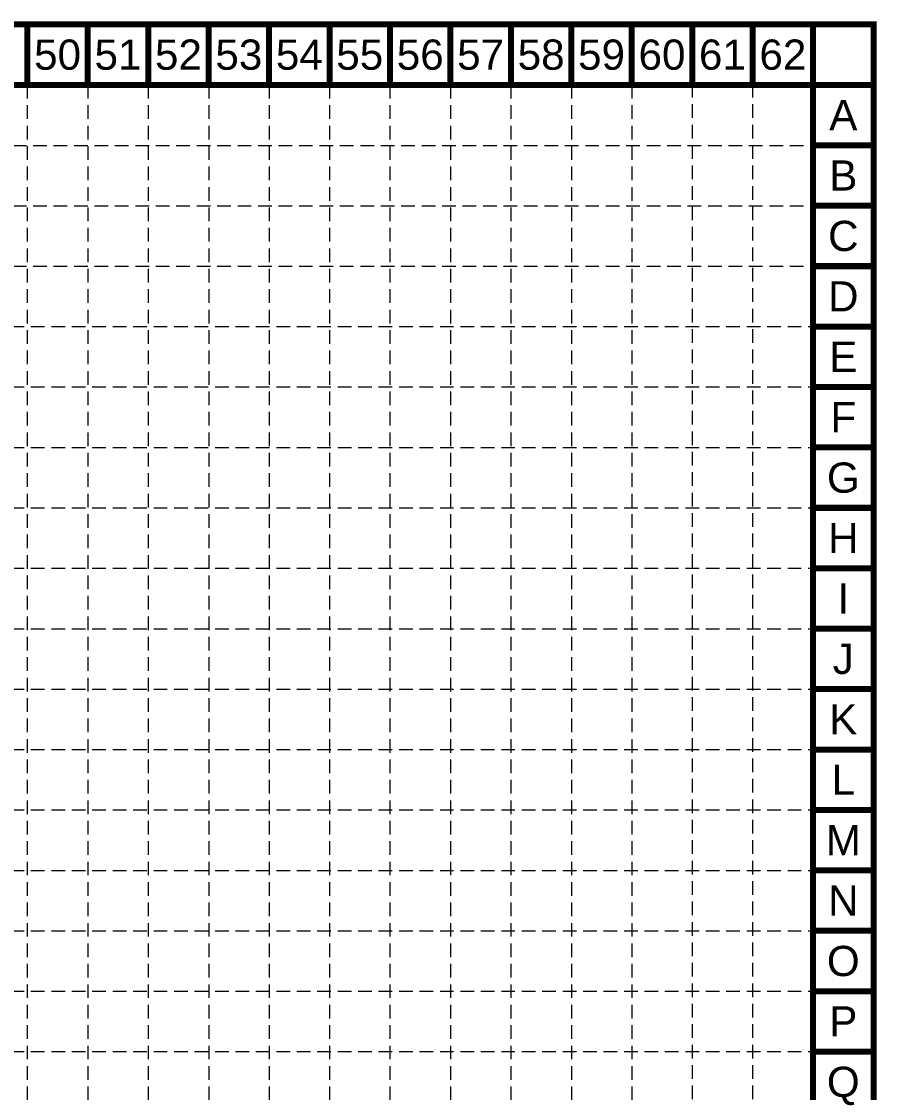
# Model space of a CAD drawing. Header units: inches. Extents: x -5337 to 1057, y 15227 to 19227.
# Drawn here: x -354 to 1057, y 17458 to 19227 of the extents above; entities that cross this region are included whole.
import ezdxf
from ezdxf.enums import TextEntityAlignment as Align

# ---------------------------------------------------------------- set-up
doc = ezdxf.new("R2010")
doc.units = ezdxf.units.IN
doc.header["$LTSCALE"] = 150
doc.header["$MEASUREMENT"] = 0
doc.linetypes.add('HIDDEN', pattern=[0.375, 0.25, -0.125])
doc.layers.add('BASE', color=7, linetype='Continuous')
doc.layers.add('grid', color=7, linetype='HIDDEN')
doc.styles.get("Standard").update_dxf_attribs({"font": 'ARIAL.TTF', "height": 25})

msp = doc.modelspace()

# ---------------------------------------------------------------- linework, layer by layer
at = {"layer": 'BASE', "color": 9}
msp.add_line((952.4, 19122), (952.4, 15331.5), dxfattribs=at)
at = {"layer": 'BASE', "const_width": 9.98}
for points in [[(-5331.9, 15231.7), (1052.1, 15231.7), (1052.1, 19221.7), (-5331.9, 19221.7)], [(-5232.1, 15331.5), (952.4, 15331.5), (952.4, 19122), (-5232.1, 19122)]]:
    msp.add_lwpolyline(points, close=True, dxfattribs=at)
for points in [[(-344.4, 19122), (-344.4, 19221.7)], [(-244.6, 19122), (-244.6, 19221.7)], [(-144.9, 19122), (-144.9, 19221.7)], [(-45.1, 19122), (-45.1, 19221.7)], [(54.6, 19122), (54.6, 19221.7)], [(154.4, 19122), (154.4, 19221.7)], [(254.1, 19122), (254.1, 19221.7)], [(353.9, 19122), (353.9, 19221.7)], [(453.6, 19122), (453.6, 19221.7)], [(553.4, 19122), (553.4, 19221.7)], [(653.1, 19122), (653.1, 19221.7)], [(752.9, 19122), (752.9, 19221.7)], [(852.6, 19122), (852.6, 19221.7)], [(952.4, 19122), (952.4, 19221.7)], [(1052.1, 19122), (1052.1, 19221.7)], [(1052.1, 19122), (952.4, 19122)], [(1052.1, 19022.2), (952.4, 19022.2)], [(1052.1, 18922.5), (952.4, 18922.5)], [(1052.1, 18822.7), (952.4, 18822.7)], [(1052.1, 18723), (952.4, 18723)], [(1052.1, 18623.2), (952.4, 18623.2)], [(1052.1, 18523.5), (952.4, 18523.5)], [(1052.1, 18423.7), (952.4, 18423.7)], [(1052.1, 18324), (952.4, 18324)], [(1052.1, 18224.2), (952.4, 18224.2)], [(1052.1, 18124.5), (952.4, 18124.5)], [(1052.1, 18024.7), (952.4, 18024.7)], [(1052.1, 17925), (952.4, 17925)], [(1052.1, 17825.2), (952.4, 17825.2)], [(1052.1, 17725.5), (952.4, 17725.5)], [(1052.1, 17625.7), (952.4, 17625.7)], [(1052.1, 17526), (952.4, 17526)]]:
    msp.add_lwpolyline(points, dxfattribs=at)
at = {"layer": 'grid', "color": 252, "linetype": 'HIDDEN', "lineweight": 0, "ltscale": 0.6}
for p, q in [((-344.4, 19122), (-344.4, 15630.3)), ((-244.6, 19122), (-244.6, 15630.3)), ((-144.9, 19122), (-144.9, 15630.3)), ((-45.1, 19122), (-45.1, 15630.3)), ((54.6, 19122), (54.6, 15630.3)), ((154.4, 19122), (154.4, 15630.3)), ((254.1, 19122), (254.1, 15630.3)), ((353.9, 19122), (353.9, 15630.3)), ((453.6, 19122), (453.6, 15630.3)), ((553.4, 19122), (553.4, 15630.3)), ((653.1, 19122), (653.1, 15630.3)), ((752.7, 19123.6), (752.7, 15630.3)), ((852.4, 19123.6), (852.4, 15630.3)), ((-5228.5, 19021.9), (956, 19021.9)), ((-5228.5, 18922.2), (956, 18922.2)), ((-5228.5, 18822.4), (956, 18822.4)), ((-5232.1, 18723), (952.4, 18723)), ((-5232.1, 18623.2), (952.4, 18623.2)), ((-5232.1, 18523.5), (952.4, 18523.5)), ((-5232.1, 18423.7), (952.4, 18423.7)), ((-5232.1, 18324), (952.4, 18324)), ((-5232.1, 18224.2), (952.4, 18224.2)), ((-5232.1, 18124.5), (952.4, 18124.5)), ((-5232.1, 18024.7), (952.4, 18024.7)), ((-5232.1, 17925), (952.4, 17925)), ((-5232.1, 17825.2), (952.4, 17825.2)), ((-5232.1, 17725.5), (952.4, 17725.5)), ((-5232.1, 17625.7), (952.4, 17625.7)), ((-5232.1, 17526), (952.4, 17526))]:
    msp.add_line(p, q, dxfattribs=at)

# ---------------------------------------------------------------- texts
at = {"layer": 'BASE'}
for s, height, p in [('50', 49.88, (-294.5, 19171.9)), ('51', 49.88, (-194.8, 19171.9)), ('52', 49.88, (-95, 19171.9)), ('53', 49.88, (4.7, 19171.9)), ('54', 49.88, (104.5, 19171.9)), ('55', 49.88, (204.2, 19171.9)), ('56', 49.88, (304, 19171.9)), ('57', 49.88, (403.7, 19171.9)), ('58', 49.88, (503.5, 19171.9)), ('59', 49.88, (603.2, 19171.9)), ('60', 49.88, (703, 19171.9)), ('61', 49.88, (802.7, 19171.9)), ('62', 49.88, (902.5, 19171.9)), ('A', 49.9, (1002.2, 19072.1)), ('B', 49.9, (1002.2, 18972.4)), ('C', 49.9, (1002.2, 18872.6)), ('D', 49.9, (1002.2, 18772.9)), ('E', 49.9, (1002.2, 18673.1)), ('F', 49.9, (1002.2, 18573.4)), ('G', 49.9, (1002.2, 18473.6)), ('H', 49.9, (1002.2, 18373.9)), ('I', 49.9, (1002.2, 18274.1)), ('J', 49.9, (1002.2, 18174.4)), ('K', 49.9, (1002.2, 18074.6)), ('L', 49.9, (1002.2, 17974.9)), ('M', 49.9, (1002.2, 17875.1)), ('N', 49.9, (1002.2, 17775.4)), ('O', 49.9, (1002.2, 17675.6)), ('P', 49.9, (1002.2, 17575.9)), ('Q', 49.9, (1002.2, 17476.1))]:
    msp.add_text(s, height=height, dxfattribs=at).set_placement(p, align=Align.MIDDLE_CENTER)

doc.saveas('drawing.dxf')
